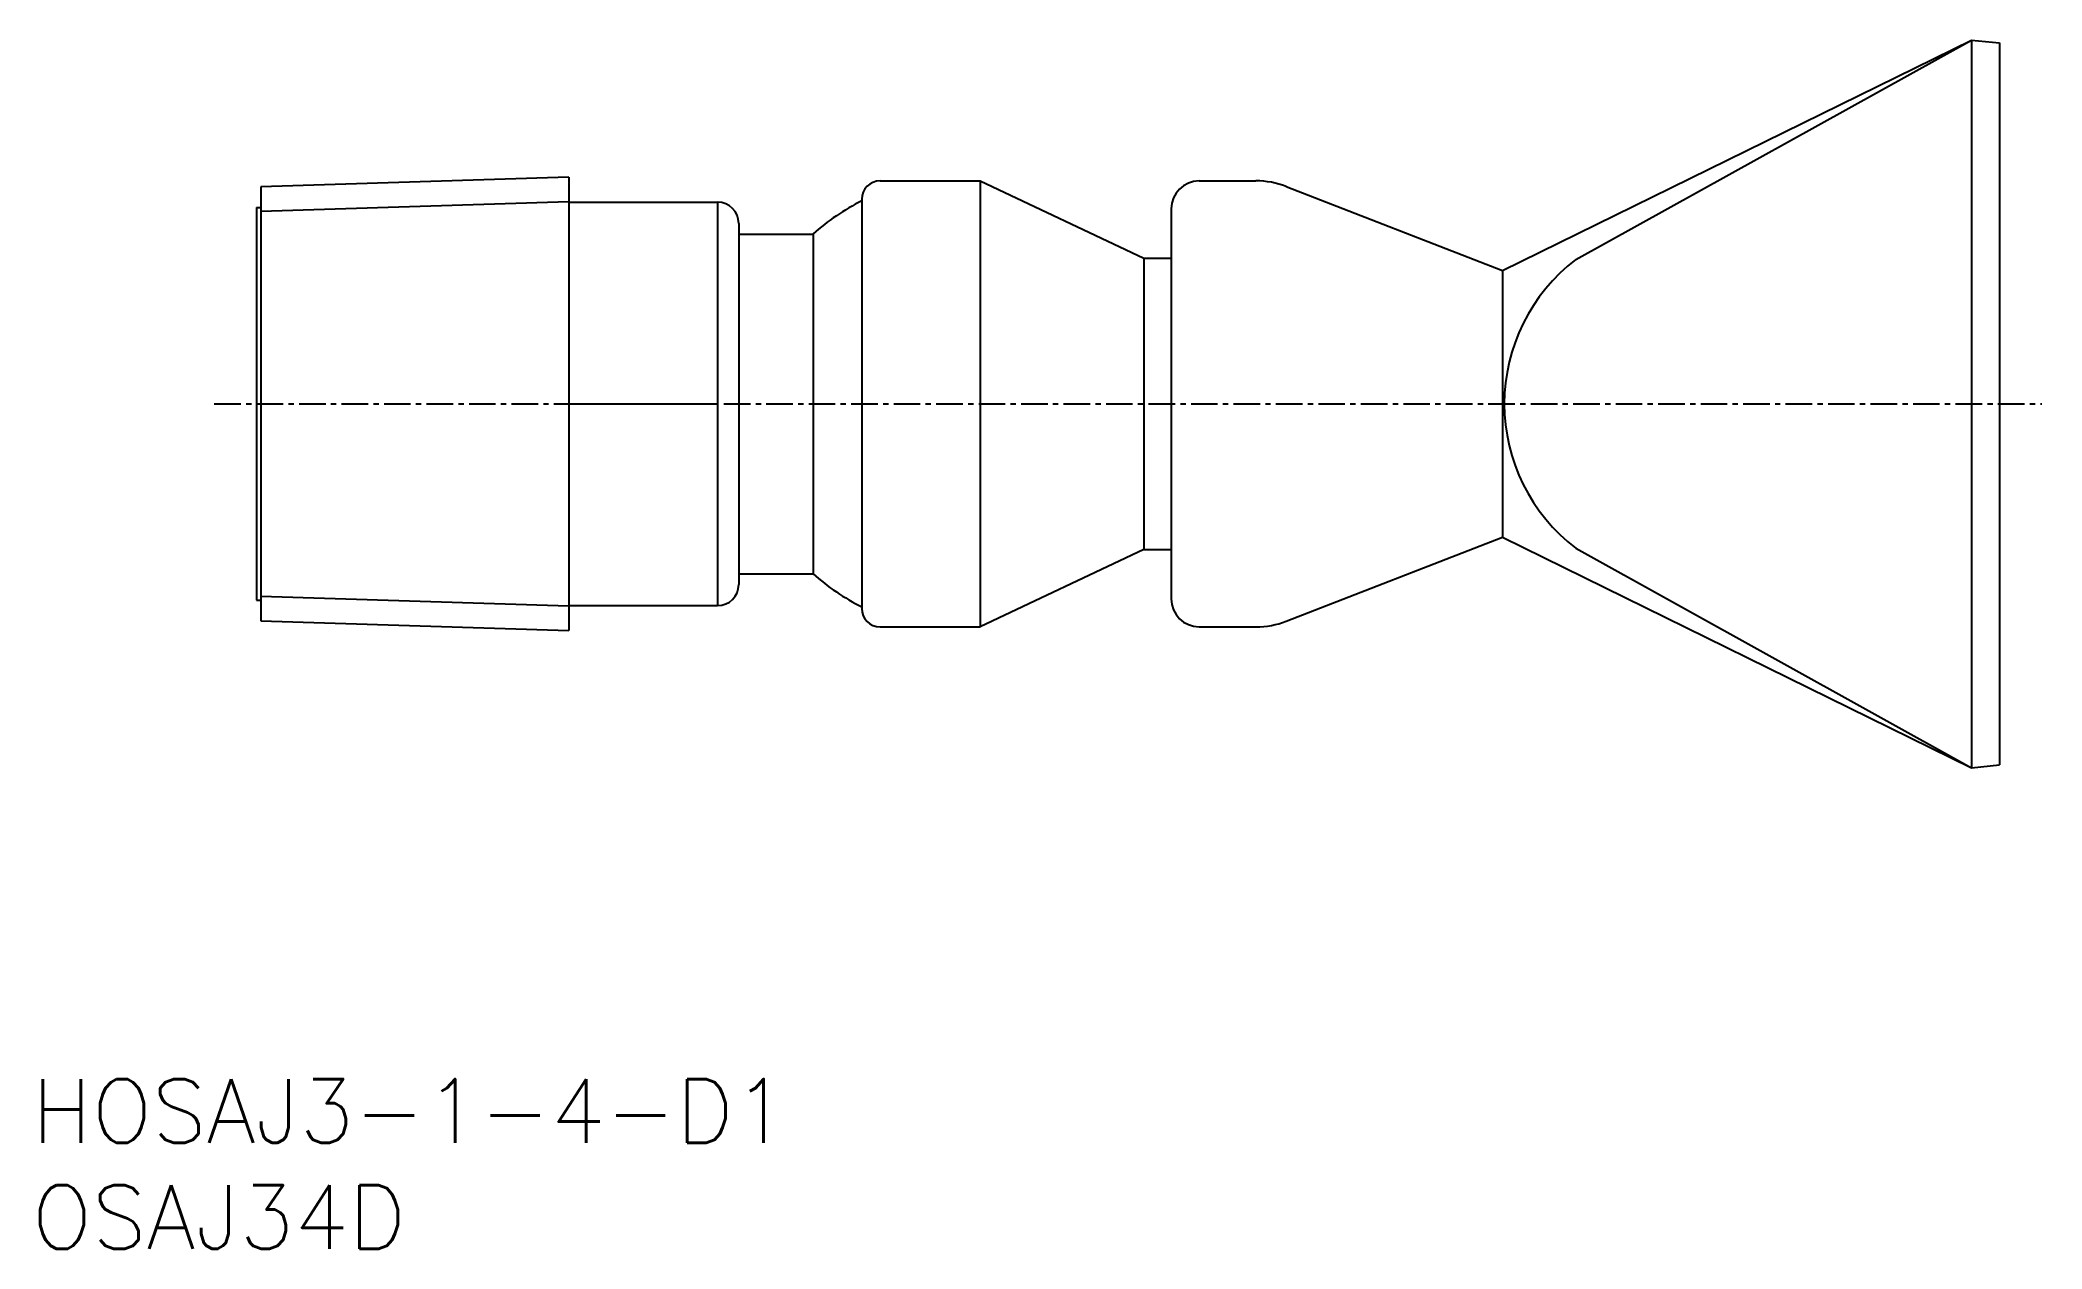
# Model space of a CAD drawing. Extents: x 99.2 to 193.5, y 69.7 to 126.6.
import ezdxf
from ezdxf.enums import TextEntityAlignment as Align

# ---------------------------------------------------------------- set-up
doc = ezdxf.new("R2010")
doc.units = 0
doc.linetypes.add('CENTER', pattern=[2, 1.25, -0.25, 0.25, -0.25])
doc.layers.get('0').update_dxf_attribs({"linetype": 'CONTINUOUS'})
doc.layers.add('CENTER', color=1, linetype='CENTER')
doc.styles.get("Standard").update_dxf_attribs({"font": 'txt.shx', "bigfont": 'extfont.shx'})

msp = doc.modelspace()

# ---------------------------------------------------------------- linework, layer by layer
at = {"color": 7, "linetype": 'CONTINUOUS'}
for p, q in [((168.112, 115.734), (190.207, 126.587)), ((171.572, 116.248), (190.207, 126.587)), ((190.207, 126.587), (191.519, 126.453)), ((190.207, 126.587), (190.207, 92.32)), ((191.519, 126.453), (191.519, 92.453)), ((124.148, 120.129), (109.648, 119.676)), ((124.148, 120.129), (124.148, 98.778)), ((138.805, 119.953), (143.519, 119.953)), ((143.519, 119.953), (143.519, 98.953)), ((143.519, 119.953), (151.233, 116.311)), ((153.832, 119.953), (156.507, 119.953)), ((109.648, 119.676), (109.648, 99.231)), ((124.148, 118.953), (124.148, 99.953)), ((124.148, 118.953), (131.148, 118.953)), ((131.148, 118.953), (131.148, 99.953)), ((137.948, 119.096), (137.948, 99.811)), ((157.932, 119.686), (168.112, 115.734)), ((109.448, 118.703), (109.648, 118.703)), ((109.448, 118.703), (109.448, 100.203)), ((132.148, 117.953), (132.148, 100.953)), ((152.519, 118.641), (152.519, 100.266)), ((152.519, 118.641), (152.519, 100.266)), ((152.519, 118.641), (152.519, 100.266)), ((152.519, 118.641), (152.519, 100.266)), ((152.519, 118.641), (152.519, 100.266)), ((152.519, 118.641), (152.519, 100.266)), ((152.519, 118.641), (152.519, 100.266)), ((132.148, 117.453), (135.648, 117.453)), ((135.648, 117.453), (135.648, 101.453)), ((137.948, 117.649), (137.948, 101.258)), ((151.233, 116.311), (151.233, 102.596)), ((151.233, 116.311), (152.519, 116.311)), ((168.112, 115.734), (168.112, 103.172)), ((124.148, 109.453), (131.148, 109.453)), ((157.932, 99.22), (168.112, 103.172)), ((168.112, 103.172), (190.207, 92.32)), ((151.233, 102.596), (143.519, 98.953)), ((151.233, 102.596), (152.519, 102.596)), ((171.572, 102.659), (190.207, 92.32)), ((132.148, 101.453), (135.648, 101.453)), ((109.448, 100.203), (109.648, 100.203)), ((124.148, 99.953), (131.148, 99.953)), ((109.648, 99.231), (124.148, 98.778)), ((138.805, 98.953), (143.519, 98.953)), ((153.832, 98.953), (156.507, 98.953)), ((190.207, 92.32), (191.519, 92.453))]:
    msp.add_line(p, q, dxfattribs=at)
at = {"color": 3, "linetype": 'CONTINUOUS'}
for p, q in [((124.148, 118.967), (109.648, 118.514)), ((109.648, 100.393), (124.148, 99.94))]:
    msp.add_line(p, q, dxfattribs=at)
at = {"color": 7, "linetype": 'CONTINUOUS'}
for centre, radius, start, end in [((138.805, 119.096), 0.857, 90, 180), ((153.832, 118.641), 1.312, 90, 180), ((156.507, 116.016), 3.938, 68.78325, 90), ((131.148, 117.953), 1, 0, 90), ((142.76, 109.453), 10.705, 116.7164, 131.6391), ((176.731, 109.453), 8.531, 127.20931, 232.79069), ((131.148, 100.953), 1, 270, 0), ((142.76, 109.453), 10.705, 228.3609, 243.2836), ((153.832, 100.266), 1.312, 180, 270), ((138.805, 99.811), 0.857, 180, 270), ((156.507, 102.891), 3.938, 270, 291.21675), ((156.507, 102.891), 3.938, 270, 291.21675)]:
    msp.add_arc(centre, radius, start, end, dxfattribs=at)
at = {"layer": 'CENTER', "color": 1, "linetype": 'CENTER'}
msp.add_line((107.448, 109.453), (193.519, 109.453), dxfattribs=at)

# ---------------------------------------------------------------- texts
at = {"color": 7, "linetype": 'CONTINUOUS'}
for s, p in [('HOSAJ3-1-4-D1', (98.862, 76.16)), ('OSAJ34D', (98.862, 71.16))]:
    msp.add_text(s, height=3, dxfattribs=at).set_placement(p, align=Align.MIDDLE_LEFT)

doc.saveas('drawing.dxf')
